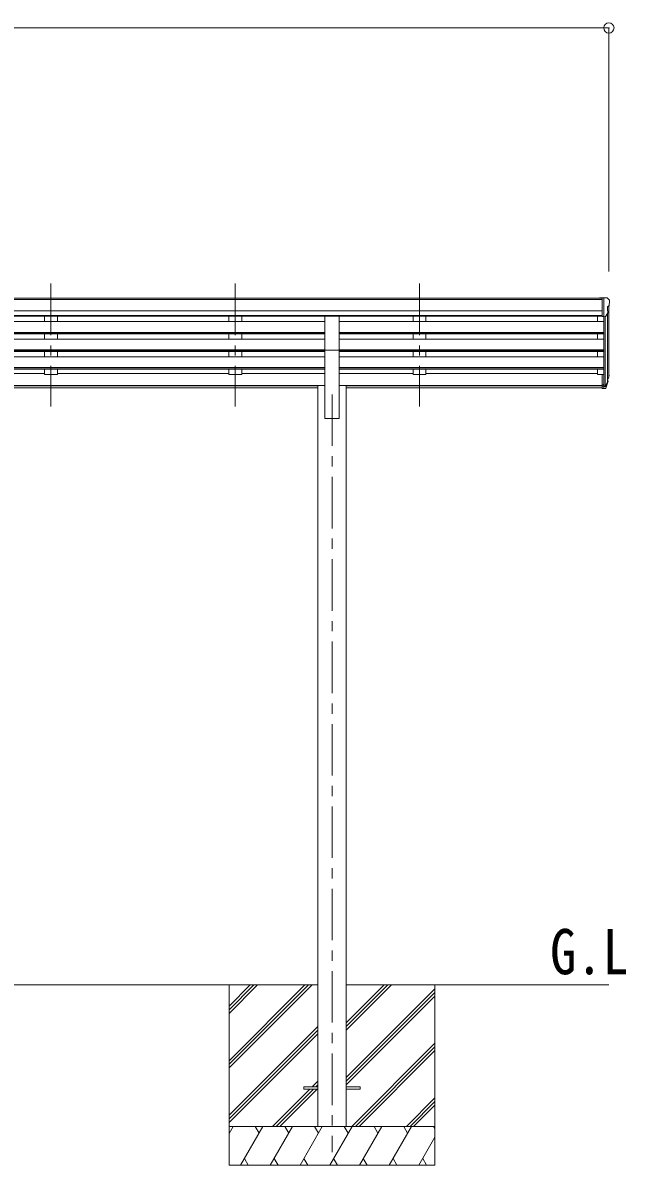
# Model space of a CAD drawing. Units: millimetres at full size, sheet at 1:40; details may follow other scales. Extents: x -11243 to 11243, y -7760 to 7760.
# Drawn here: x 5172 to 7516, y -5083 to -646 of the extents above; entities that cross this region are included whole.
import ezdxf
from ezdxf.enums import TextEntityAlignment as Align

# ---------------------------------------------------------------- set-up
doc = ezdxf.new("R2010")
doc.units = ezdxf.units.MM
doc.header["$LTSCALE"] = 40
doc.header["$PDMODE"] = 32
doc.header["$PDSIZE"] = 40
doc.linetypes.add('CHAIN1', pattern=[8, 5, -1, 1, -1])
for name, color, linetype, lineweight in [('0-0_0', 7, 'Continuous', 9), ('0-1_本体', 5, 'CHAIN1', 9), ('0-3_ELV2', 4, 'Continuous', 9), ('0-6_OTH_LINE', 6, 'Continuous', 9)]:
    doc.layers.add(name, color=color, linetype=linetype, lineweight=lineweight)
doc.layers.add('0-7_SHAPE', color=7, linetype='Continuous')
doc.styles.add('ＭＳ ゴシック', font='')
doc.styles.get('ＭＳ ゴシック').set_extended_font_data('MS Gothic')

msp = doc.modelspace()

# ---------------------------------------------------------------- linework, layer by layer
at = {"layer": '0-0_0'}
for p, q in [((3528.63, -4383.12), (6318.23, -4383.12)), ((5973.43, -4383.12), (5973.43, -5083.12)), ((5973.43, -4677.29), (6267.61, -4383.12)), ((5973.43, -4691.44), (6281.76, -4383.12)), ((5973.43, -4705.58), (6295.9, -4383.12)), ((5973.43, -4493.45), (6083.77, -4383.12)), ((5973.43, -4479.31), (6069.62, -4383.12)), ((5973.43, -4465.16), (6055.48, -4383.12)), ((6428.63, -4383.12), (7449.43, -4383.12)), ((6428.63, -4558.75), (6604.27, -4383.12)), ((6428.63, -4544.6), (6590.12, -4383.12)), ((6428.63, -4530.46), (6575.98, -4383.12)), ((6773.43, -4383.12), (6773.43, -5083.12)), ((6428.63, -4742.59), (6773.43, -4397.8)), ((6428.63, -4756.73), (6773.43, -4411.94)), ((6428.63, -4770.88), (6773.43, -4426.08)), ((5973.43, -4889.42), (6318.23, -4544.63)), ((5973.43, -4903.57), (6318.23, -4558.77)), ((5973.43, -4917.71), (6318.23, -4572.91)), ((6450.24, -4933.12), (6773.43, -4609.93)), ((6464.39, -4933.12), (6773.43, -4624.07)), ((6478.53, -4933.12), (6773.43, -4638.21)), ((6141.88, -4933.12), (6287.38, -4787.62)), ((6156.02, -4933.12), (6301.52, -4787.62)), ((6170.16, -4933.12), (6315.66, -4787.62)), ((6296.38, -4778.62), (6318.23, -4756.76)), ((6310.52, -4778.62), (6318.23, -4770.9)), ((6662.38, -4933.12), (6773.43, -4822.06)), ((6676.52, -4933.12), (6773.43, -4836.2)), ((6690.66, -4933.12), (6773.43, -4850.34)), ((6773.43, -4933.12), (5973.43, -4933.12)), ((5973.43, -4960.62), (5989.31, -4933.12)), ((6018.18, -5083.12), (6104.78, -4933.12)), ((6089.78, -4959.1), (6074.78, -4933.12)), ((6133.65, -5083.12), (6220.25, -4933.12)), ((6205.25, -4959.1), (6190.25, -4933.12)), ((6249.12, -5083.12), (6335.72, -4933.12)), ((6320.72, -4959.1), (6305.72, -4933.12)), ((6364.59, -5083.12), (6451.19, -4933.12)), ((6436.19, -4959.1), (6421.19, -4933.12)), ((6480.06, -5083.12), (6566.66, -4933.12)), ((6551.66, -4959.1), (6536.66, -4933.12)), ((6595.53, -5083.12), (6682.13, -4933.12)), ((6652.13, -4933.12), (6667.13, -4959.1)), ((6767.6, -4933.12), (6773.43, -4943.22)), ((6711, -5083.12), (6773.43, -4974.98)), ((6033.18, -5057.14), (6048.18, -5083.12)), ((6148.65, -5057.14), (6163.65, -5083.12)), ((6264.12, -5057.14), (6279.12, -5083.12)), ((6379.59, -5057.14), (6394.59, -5083.12)), ((6495.06, -5057.14), (6510.06, -5083.12)), ((6610.53, -5057.14), (6625.53, -5083.12)), ((6726, -5057.14), (6741, -5083.12)), ((5973.43, -5083.12), (6773.43, -5083.12))]:
    msp.add_line(p, q, dxfattribs=at)
at = {"layer": '0-1_本体'}
for p, q in [((5281.43, -1658.71), (5281.43, -2136.23)), ((5281.43, -1658.71), (5281.43, -2136.23)), ((5997.43, -1658.71), (5997.43, -2136.23)), ((5997.43, -1658.71), (5997.43, -2136.23)), ((6713.43, -1658.71), (6713.43, -2136.23)), ((6713.43, -1658.71), (6713.43, -2136.23)), ((6373.43, -2089.55), (6373.43, -5033.12))]:
    msp.add_line(p, q, dxfattribs=at)
at = {"layer": '0-3_ELV2'}
for p, q in [((7422.93, -1716.06), (2423.93, -1716.06)), ((7422.93, -1721.28), (2423.93, -1721.28)), ((7422.93, -1714.46), (7412.93, -1714.55)), ((7412.93, -1716.06), (7412.93, -1714.55)), ((7422.93, -1786.44), (7422.93, -1714.46)), ((7441.43, -1714.46), (7422.93, -1714.46)), ((7429.43, -1787.44), (7429.43, -1714.46)), ((7441.43, -1714.46), (7443.77, -1714.6)), ((7444.52, -1715.03), (7448.59, -1720.83)), ((7451.43, -1723.83), (7451.43, -1724.46)), ((7422.93, -1764.81), (2423.93, -1764.81)), ((7437.06, -1785.63), (7446.06, -1770.04)), ((7443.43, -1748.97), (7443.43, -1765.25)), ((7448.9, -1745.64), (7443.58, -1748.71)), ((7444.46, -1772.81), (7444.46, -2038.19)), ((7449.43, -1745.03), (7449.43, -2011.48)), ((7422.93, -1782.66), (2423.93, -1782.66)), ((6345.93, -1785.91), (3500.93, -1785.91)), ((6345.93, -1806.36), (3500.93, -1806.36)), ((5256.43, -1785.91), (5256.43, -1806.36)), ((5306.43, -1785.91), (5306.43, -1806.36)), ((5972.43, -1785.91), (5972.43, -1806.36)), ((6022.43, -1785.91), (6022.43, -1806.36)), ((6345.93, -1916.89), (6345.93, -1785.09)), ((6345.93, -1785.09), (6400.93, -1785.09)), ((6400.93, -1916.89), (6400.93, -1785.09)), ((7422.93, -1786.01), (6400.93, -1786.01)), ((6400.93, -1806.36), (7429.43, -1806.36)), ((6688.43, -1785.91), (6688.43, -1806.36)), ((6738.43, -1785.91), (6738.43, -1806.36)), ((7404.43, -1785.91), (7404.43, -1806.36)), ((7422.93, -1786.44), (7429.43, -1786.44)), ((7429.43, -1787.44), (7434.64, -1787.13)), ((7429.43, -1787.44), (7429.43, -2011.84)), ((7435.43, -1786.97), (7435.44, -2056.62)), ((6345.93, -1848.24), (3500.93, -1848.24)), ((6345.93, -1849.74), (3500.93, -1849.74)), ((6345.93, -1854.05), (3500.93, -1854.05)), ((5256.43, -1854.05), (5256.43, -1874.86)), ((5306.43, -1854.05), (5306.43, -1874.86)), ((5972.43, -1854.05), (5972.43, -1874.86)), ((6022.43, -1854.05), (6022.43, -1874.86)), ((6400.93, -1848.24), (7429.43, -1848.24)), ((6400.93, -1849.74), (7429.43, -1849.74)), ((6400.93, -1854.05), (7429.43, -1854.05)), ((6688.43, -1854.05), (6688.43, -1874.86)), ((6738.43, -1854.05), (6738.43, -1874.86)), ((7404.43, -1854.05), (7404.43, -1874.86)), ((6345.93, -1874.86), (3500.93, -1874.86)), ((6400.93, -1874.86), (7429.43, -1874.86)), ((6345.93, -1916.73), (3500.93, -1916.73)), ((6345.93, -1918.23), (3500.93, -1918.23)), ((6345.93, -1922.55), (3500.93, -1922.55)), ((6345.93, -1943.35), (3500.93, -1943.35)), ((5256.43, -1922.55), (5256.43, -1943.35)), ((5306.43, -1922.55), (5306.43, -1943.35)), ((5972.43, -1922.55), (5972.43, -1943.35)), ((6022.43, -1922.55), (6022.43, -1943.35)), ((6345.93, -1916.89), (6345.93, -2183.12)), ((6345.93, -1916.89), (6400.93, -1916.89)), ((6400.93, -1916.73), (7429.43, -1916.73)), ((6400.93, -1916.89), (6400.93, -2183.12)), ((6400.93, -1918.23), (7429.43, -1918.23)), ((6400.93, -1922.55), (7429.43, -1922.55)), ((6400.93, -1943.35), (7429.43, -1943.35)), ((6688.43, -1922.55), (6688.43, -1943.35)), ((6738.43, -1922.55), (6738.43, -1943.35)), ((7404.43, -1943.35), (7404.43, -1922.55)), ((6345.93, -1985.23), (3500.93, -1985.23)), ((6345.93, -1986.72), (3500.93, -1986.72)), ((6345.93, -1991.04), (3500.93, -1991.04)), ((5256.43, -1991.04), (5256.43, -2012.47)), ((5306.43, -1991.04), (5306.43, -2012.47)), ((5972.43, -1991.04), (5972.43, -2012.47)), ((6022.43, -1991.04), (6022.43, -2012.47)), ((6400.93, -1985.23), (7429.43, -1985.23)), ((6400.93, -1986.72), (7429.43, -1986.72)), ((6400.93, -1991.04), (7429.43, -1991.04)), ((6688.43, -1991.04), (6688.43, -2012.47)), ((6738.43, -1991.04), (6738.43, -2012.47)), ((7404.43, -1991.04), (7404.43, -2012.47)), ((5256.43, -2007.53), (4590.43, -2007.53)), ((5306.43, -2012.47), (5256.43, -2012.47)), ((5972.43, -2007.53), (5306.43, -2007.53)), ((6022.43, -2012.47), (5972.43, -2012.47)), ((6345.93, -2007.53), (6022.43, -2007.53)), ((6400.93, -2007.53), (6688.43, -2007.53)), ((6738.43, -2012.47), (6688.43, -2012.47)), ((7404.43, -2007.53), (6738.43, -2007.53)), ((7404.43, -2012.47), (7422.93, -2012.47)), ((7422.93, -2011.84), (7422.93, -2065.87)), ((7422.93, -2011.84), (7429.43, -2011.84)), ((7429.43, -2011.84), (7429.43, -2066.61)), ((7435.87, -2056.19), (7443.62, -2040.79)), ((7447.74, -2024.65), (7444.46, -2031.72)), ((7448.34, -2026.03), (7444.46, -2033.98)), ((7446.03, -2037.31), (7445.69, -2041.71)), ((6318.23, -2054.54), (3528.63, -2054.54)), ((6318.23, -2055.94), (3528.63, -2055.94)), ((6318.23, -2063.63), (3528.63, -2063.63)), ((6318.23, -2054.12), (6318.23, -4933.12)), ((6318.23, -2054.12), (6345.93, -2054.12)), ((6428.63, -2054.12), (6400.93, -2054.12)), ((6428.63, -2054.12), (6428.63, -4933.12)), ((6428.63, -2054.54), (7422.93, -2054.54)), ((6428.63, -2055.94), (7422.93, -2055.94)), ((7422.93, -2063.63), (6428.63, -2063.63)), ((7422.93, -2051.97), (7429.43, -2051.97)), ((7422.93, -2056.85), (7429.43, -2056.85)), ((7422.93, -2065.87), (7429.43, -2065.87)), ((7429.43, -2056.87), (7434.57, -2056.87)), ((7429.43, -2058.68), (7434.28, -2058.68)), ((7429.43, -2066.61), (7434.28, -2066.61)), ((7445.07, -2041.15), (7436.88, -2057.32)), ((7445.69, -2041.71), (7436.88, -2065.26)), ((6345.93, -2183.12), (6400.93, -2183.12)), ((6263.43, -4778.62), (6318.23, -4778.62)), ((6428.63, -4778.62), (6483.43, -4778.62)), ((6428.63, -4787.62), (6483.43, -4787.62)), ((6483.43, -4778.62), (6483.43, -4787.62))]:
    msp.add_line(p, q, dxfattribs=at)
msp.add_lwpolyline([(6263.43, -4778.62), (6263.43, -4787.62), (6318.23, -4787.62)], dxfattribs=at)
for centre, radius, start, end in [((7443.71, -1715.6), 1, 35, 86.5), ((7448.43, -1723.83), 3, 0, 87), ((7249.43, -1724.46), 202, 355.05096, 0), ((7443.73, -1748.97), 0.3, 120, 180), ((7443.73, -1765.25), 0.3, 180, 265.2833), ((7443.46, -1768.54), 3, 330, 85.2833), ((7444.53, -1741.27), 6.18, 315.00103, 354.2965), ((7434.46, -1784.13), 3, 273.5, 330), ((7418.85, -2015.16), 30.41, 341.80266, 352.8448), ((7420.25, -2016.91), 29.53, 342.01856, 353.49194)]:
    msp.add_arc(centre, radius, start, end, dxfattribs=at)
for centre, major_axis, ratio, start_param, end_param in [((7359.52, -2017.25), (88.05, 0), 0.90356, 5.9828017, 6.0168888), ((7444.72, -2037.31), (-1.3, 0), 0.90356, 2.9359903, 4.9130961), ((7358.8, -2021.11), (89.07, 0), 0.90356, 6.0316505, 6.077583), ((7361.57, -2010.67), (-87.93, 4.42), 0.541684, 3.060334, 3.2172517), ((7360.78, -2017.35), (89.06, 1.43), 0.57596, 6.1985533, 6.3701348), ((7434.28, -2055.97), (3, 0), 0.90356, 4.712389, 5.7595865), ((7434.28, -2063.9), (-3, 0), 0.90356, 1.5707963, 2.6179939), ((7434.57, -2055.52), (1.5, 0), 0.90356, 4.712389, 5.7595865)]:
    msp.add_ellipse(centre, major_axis=major_axis, ratio=ratio, start_param=start_param, end_param=end_param, dxfattribs=at)
at = {"layer": '0-6_OTH_LINE'}
for p, q in [((2397.43, -666.06), (7449.43, -666.06)), ((7449.43, -666.06), (7449.43, -1611.47))]:
    msp.add_line(p, q, dxfattribs=at)
msp.add_point((7449.43, -666.06), dxfattribs=at)

# ---------------------------------------------------------------- texts
at = {"layer": '0-7_SHAPE', "style": 'ＭＳ ゴシック', "width": 0.85}
msp.add_text('G.L', height=176, dxfattribs=at).set_placement((7220.9, -4394.42), align=Align.BOTTOM_LEFT)

doc.saveas('drawing.dxf')
